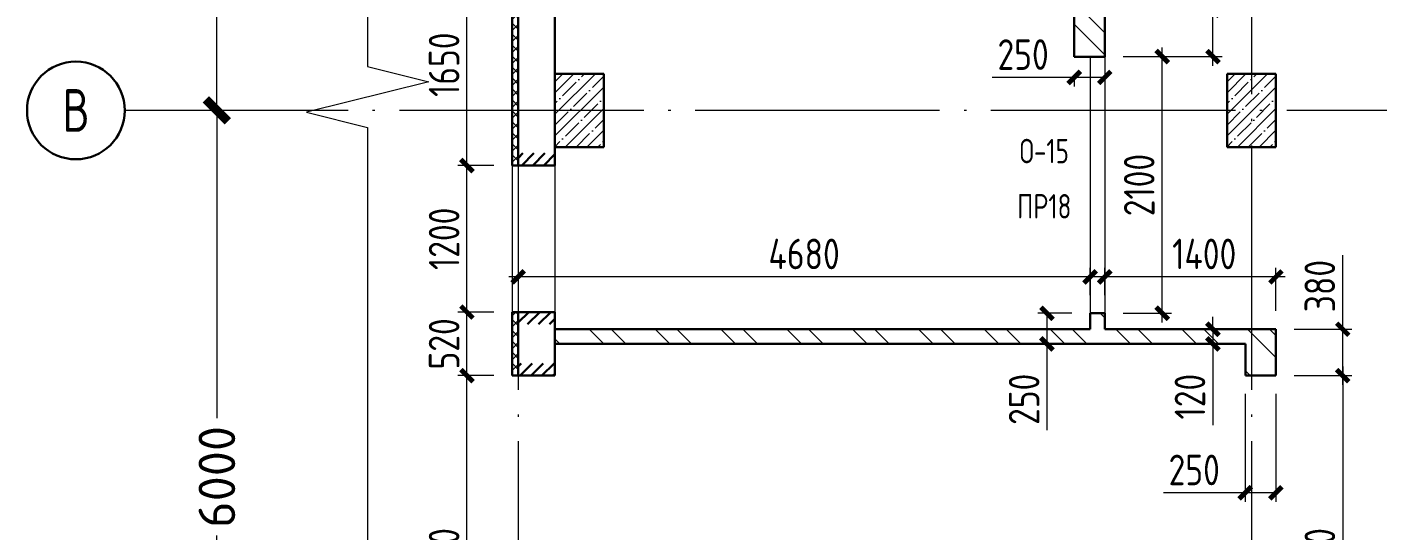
# Model space of a CAD drawing. Extents: x -965262 to 1142518, y -357520 to 71675.
# Drawn here: x 742480 to 753526, y -203295 to -199177 of the extents above; entities that cross this region are included whole.
import ezdxf

# ---------------------------------------------------------------- set-up
doc = ezdxf.new("R2010")
doc.units = 0
doc.header["$LTSCALE"] = 10
doc.linetypes.add('DOTE', pattern=[2.42, 2, -0.2, 0.02, -0.2])
doc.layers.get('0').update_dxf_attribs({"linetype": 'CONTINUOUS', "lineweight": 30})
doc.layers.get('Defpoints').update_dxf_attribs({"linetype": 'CONTINUOUS'})
doc.layers.add('DOTE', color=7, linetype='DOTE', lineweight=9)
doc.styles.add('GOST 2.304', font='isocpeur.ttf', dxfattribs={"width": 0.75, "height": 250})
doc.styles.get("Standard").update_dxf_attribs({"font": 'isocpeur.ttf', "height": 300})
doc.styles.add('ГОСТ 2м', font='isocpeur.ttf', dxfattribs={"width": 0.8, "height": 250})
doc.dimstyles.get("Standard").update_dxf_attribs({"dimscale": 100, "dimtxt": 300, "dimasz": 1.8, "dimexe": 1.8, "dimexo": 0.625, "dimgap": 0.9, "dimtad": 0, "dimdec": 0, "dimzin": 0, "dimdsep": 46, "dimtxsty": 'Standard', "dimblk": 'ARCHTICK', "dimcen": 0.9, "dimclrd": 256, "dimclre": 256, "dimclrt": 256, "dimadec": 0, "dimazin": 0, "dimtfac": 1, "dimtdec": 0, "dimtofl": 0, "dimtmove": 0, "dimatfit": 3, "dimfxl": 1, "dimtolj": 1, "dimtzin": 0, "dimlwd": 15, "dimlwe": 15, "dimarcsym": 0})
doc.dimstyles.new('ГОСТ 2м', dxfattribs={"dimtxt": 250, "dimasz": 100, "dimexe": 75, "dimexo": 150, "dimgap": 62.5, "dimtad": 1, "dimdec": 0, "dimtxsty": 'ГОСТ 2м', "dimblk": 'ARCHTICK', "dimcen": 150, "dimdle": 75, "dimclrd": 256, "dimclre": 256, "dimclrt": 256, "dimadec": 0, "dimazin": 0, "dimtfac": 1, "dimtdec": 0, "dimtmove": 0, "dimatfit": 3, "dimldrblk": 'OBLIQUE', "dimfxl": 1, "dimlwd": 15, "dimlwe": 15, "dimarcsym": 0})
pattern_1 = [(45, (707080.014, -166839.24), (-44.90128, 44.90128), [])]

# ---------------------------------------------------------------- blocks, each defined once
blk = doc.blocks.new('_ArchTick')
at = {"color": 0, "linetype": 'ByBlock', "lineweight": 0, "const_width": 0.4}
blk.add_lwpolyline([(-0.5, -0.5), (0.5, 0.5)], dxfattribs=at)
blk = doc.blocks.new('*D992')
at = {"lineweight": 15, "transparency": 16777216}
for p, q in [((752184, -201651), (752184, -201551)), ((752034, -201651), (752109, -201651)), ((752184, -201651), (752184, -201771)), ((752034, -201771), (752109, -201771)), ((752184, -201771), (752184, -202436))]:
    blk.add_line(p, q, dxfattribs=at)
at = {"layer": 'Defpoints', "color": 0, "lineweight": 15, "transparency": 16777216}
for p in [(752184, -201651), (752184, -201771), (752184, -201771)]:
    blk.add_point(p, dxfattribs=at)
at = {"lineweight": 15, "transparency": 16777216, "xscale": 100, "yscale": 100, "zscale": 100}
for p, rotation in [((752184, -201651), 270), ((752184, -201771), 90)]:
    blk.add_blockref('_ArchTick', p, dxfattribs=dict(at, rotation=rotation))
at = {"lineweight": 15, "transparency": 16777216, "insert": (751996, -202203), "char_height": 250, "attachment_point": 5, "rotation": 90, "style": 'ГОСТ 2м'}
blk.add_mtext('120', dxfattribs=at)
blk = doc.blocks.new('_Oblique')
at = {"color": 0, "linetype": 'ByBlock', "lineweight": -2}
blk.add_line((-0.5, -0.5), (0.5, 0.5), dxfattribs=at)
blk = doc.blocks.new('*D988')
at = {"lineweight": 15, "transparency": 16777216}
for p, q in [((752449, -202181), (752449, -203065)), ((752699, -202181), (752699, -203065)), ((752449, -202990), (751779, -202990)), ((752699, -202990), (752374, -202990))]:
    blk.add_line(p, q, dxfattribs=at)
at = {"layer": 'Defpoints', "color": 0, "lineweight": 15, "transparency": 16777216}
for p in [(752449, -202031, -3260), (752699, -202031, -3260), (752699, -202990)]:
    blk.add_point(p, dxfattribs=at)
at = {"lineweight": 15, "transparency": 16777216, "xscale": 100, "yscale": 100, "zscale": 100, "rotation": 180}
blk.add_blockref('_ArchTick', (752449, -202990), dxfattribs=at)
at = {"lineweight": 15, "transparency": 16777216, "xscale": 100, "yscale": 100, "zscale": 100}
blk.add_blockref('_ArchTick', (752699, -202990), dxfattribs=at)
at = {"lineweight": 15, "transparency": 16777216, "insert": (752031, -202803), "char_height": 250, "attachment_point": 5, "style": 'ГОСТ 2м'}
blk.add_mtext('250', dxfattribs=at)
blk = doc.blocks.new('*D989')
at = {"lineweight": 15, "transparency": 16777216}
for p, q in [((753246, -201651), (753246, -201046)), ((752849, -201651), (753321, -201651)), ((753246, -202106), (753246, -201651)), ((752849, -202031), (753321, -202031))]:
    blk.add_line(p, q, dxfattribs=at)
at = {"layer": 'Defpoints', "color": 0, "lineweight": 15, "transparency": 16777216}
for p in [(752699, -201651, -3260), (753246, -201651), (752699, -202031, -3260)]:
    blk.add_point(p, dxfattribs=at)
at = {"lineweight": 15, "transparency": 16777216, "xscale": 100, "yscale": 100, "zscale": 100}
for p, rotation in [((753246, -201651), 90), ((753246, -202031), 270)]:
    blk.add_blockref('_ArchTick', p, dxfattribs=dict(at, rotation=rotation))
at = {"lineweight": 15, "transparency": 16777216, "insert": (753059, -201298), "char_height": 250, "attachment_point": 5, "rotation": 90, "style": 'ГОСТ 2м'}
blk.add_mtext('380', dxfattribs=at)
blk = doc.blocks.new('*D991')
at = {"lineweight": 15, "transparency": 16777216}
for p, q in [((746499, -201073), (746499, -201148)), ((751179, -201371), (751179, -201148)), ((751254, -201223), (746424, -201223))]:
    blk.add_line(p, q, dxfattribs=at)
at = {"layer": 'Defpoints', "color": 0, "lineweight": 15, "transparency": 16777216}
for p in [(746499, -201223), (746499, -201223), (751179, -201521, -3260)]:
    blk.add_point(p, dxfattribs=at)
at = {"lineweight": 15, "transparency": 16777216, "xscale": 100, "yscale": 100, "zscale": 100, "rotation": 180}
blk.add_blockref('_ArchTick', (746499, -201223), dxfattribs=at)
at = {"lineweight": 15, "transparency": 16777216, "xscale": 100, "yscale": 100, "zscale": 100}
blk.add_blockref('_ArchTick', (751179, -201223), dxfattribs=at)
at = {"lineweight": 15, "transparency": 16777216, "insert": (748839, -201035), "char_height": 250, "attachment_point": 5, "style": 'ГОСТ 2м'}
blk.add_mtext('4680', dxfattribs=at)
blk = doc.blocks.new('*D993')
at = {"lineweight": 15, "transparency": 16777216}
for p, q in [((751769, -201596), (751769, -199345)), ((751449, -199420), (751844, -199420)), ((751449, -201521), (751844, -201521))]:
    blk.add_line(p, q, dxfattribs=at)
at = {"layer": 'Defpoints', "color": 0, "lineweight": 15, "transparency": 16777216}
for p in [(751299, -199420, -3260), (751769, -199420), (751299, -201521, -3260)]:
    blk.add_point(p, dxfattribs=at)
at = {"lineweight": 15, "transparency": 16777216, "xscale": 100, "yscale": 100, "zscale": 100}
for p, rotation in [((751769, -199420), 90), ((751769, -201521), 270)]:
    blk.add_blockref('_ArchTick', p, dxfattribs=dict(at, rotation=rotation))
at = {"lineweight": 15, "transparency": 16777216, "insert": (751581, -200471), "char_height": 250, "attachment_point": 5, "rotation": 90, "style": 'ГОСТ 2м'}
blk.add_mtext('2100', dxfattribs=at)
blk = doc.blocks.new('*D980')
at = {"lineweight": 15, "transparency": 16777216}
for p, q in [((753055, -202031), (753321, -202031)), ((753246, -201956), (753246, -205116)), ((752849, -205041), (753321, -205041))]:
    blk.add_line(p, q, dxfattribs=at)
at = {"layer": 'Defpoints', "color": 0, "lineweight": 15, "transparency": 16777216}
for p in [(752905, -202031, -30), (752699, -205041, -3260), (753246, -205041)]:
    blk.add_point(p, dxfattribs=at)
at = {"lineweight": 15, "transparency": 16777216, "xscale": 100, "yscale": 100, "zscale": 100}
for p, rotation in [((753246, -202031), 90), ((753246, -205041), 270)]:
    blk.add_blockref('_ArchTick', p, dxfattribs=dict(at, rotation=rotation))
at = {"lineweight": 15, "transparency": 16777216, "insert": (753059, -203536), "char_height": 250, "attachment_point": 5, "rotation": 90, "style": 'ГОСТ 2м'}
blk.add_mtext('3010', dxfattribs=at)
blk = doc.blocks.new('*D990')
at = {"lineweight": 15, "transparency": 16777216}
for p, q in [((751299, -201371), (751299, -201148)), ((752699, -201501), (752699, -201148)), ((752774, -201223), (751224, -201223))]:
    blk.add_line(p, q, dxfattribs=at)
at = {"layer": 'Defpoints', "color": 0, "lineweight": 15, "transparency": 16777216}
for p in [(751299, -201223), (751299, -201521, -3230), (752699, -201651, -3260)]:
    blk.add_point(p, dxfattribs=at)
at = {"lineweight": 15, "transparency": 16777216, "xscale": 100, "yscale": 100, "zscale": 100, "rotation": 180}
blk.add_blockref('_ArchTick', (751299, -201223), dxfattribs=at)
at = {"lineweight": 15, "transparency": 16777216, "xscale": 100, "yscale": 100, "zscale": 100}
blk.add_blockref('_ArchTick', (752699, -201223), dxfattribs=at)
at = {"lineweight": 15, "transparency": 16777216, "insert": (752113, -201035), "char_height": 250, "attachment_point": 5, "style": 'ГОСТ 2м'}
blk.add_mtext('1400', dxfattribs=at)
blk = doc.blocks.new('*D1042')
at = {"lineweight": 15, "transparency": 16777216}
for p, q in [((751049, -199590), (750378, -199590)), ((751299, -199590), (750974, -199590)), ((751049, -199573), (751049, -199665)), ((751299, -199573), (751299, -199665))]:
    blk.add_line(p, q, dxfattribs=at)
at = {"layer": 'Defpoints', "color": 0, "lineweight": 15, "transparency": 16777216}
for p in [(751049, -199423, -3260), (751299, -199423, -3260), (751299, -199590)]:
    blk.add_point(p, dxfattribs=at)
at = {"lineweight": 15, "transparency": 16777216, "xscale": 100, "yscale": 100, "zscale": 100, "rotation": 180}
blk.add_blockref('_ArchTick', (751049, -199590), dxfattribs=at)
at = {"lineweight": 15, "transparency": 16777216, "xscale": 100, "yscale": 100, "zscale": 100}
blk.add_blockref('_ArchTick', (751299, -199590), dxfattribs=at)
at = {"lineweight": 15, "transparency": 16777216, "insert": (750631, -199403), "char_height": 250, "attachment_point": 5, "style": 'ГОСТ 2м'}
blk.add_mtext('250', dxfattribs=at)
blk = doc.blocks.new('*D1043')
at = {"lineweight": 15, "transparency": 16777216}
for p, q in [((751029, -201521), (750751, -201521)), ((750826, -201521), (750826, -201846)), ((750826, -201771), (750826, -202478)), ((750976, -201771), (750901, -201771))]:
    blk.add_line(p, q, dxfattribs=at)
at = {"layer": 'Defpoints', "color": 0, "lineweight": 15, "transparency": 16777216}
for p in [(750826, -201521), (751179, -201521, -3260), (750826, -201771)]:
    blk.add_point(p, dxfattribs=at)
at = {"lineweight": 15, "transparency": 16777216, "xscale": 100, "yscale": 100, "zscale": 100}
for p, rotation in [((750826, -201521), 90), ((750826, -201771), 270)]:
    blk.add_blockref('_ArchTick', p, dxfattribs=dict(at, rotation=rotation))
at = {"lineweight": 15, "transparency": 16777216, "insert": (750639, -202225), "char_height": 250, "attachment_point": 5, "rotation": 90, "style": 'ГОСТ 2м'}
blk.add_mtext('250', dxfattribs=at)
blk = doc.blocks.new('*D1044')
at = {"lineweight": 15, "transparency": 16777216}
for p, q in [((752184, -199040), (752184, -198370)), ((751449, -199040), (752259, -199040)), ((752184, -199495), (752184, -199040)), ((751449, -199420), (752259, -199420))]:
    blk.add_line(p, q, dxfattribs=at)
at = {"layer": 'Defpoints', "color": 0, "lineweight": 15, "transparency": 16777216}
for p in [(751299, -199040, -3260), (752184, -199040), (751299, -199420, -3260)]:
    blk.add_point(p, dxfattribs=at)
at = {"lineweight": 15, "transparency": 16777216, "xscale": 100, "yscale": 100, "zscale": 100}
for p, rotation in [((752184, -199040), 90), ((752184, -199420), 270)]:
    blk.add_blockref('_ArchTick', p, dxfattribs=dict(at, rotation=rotation))
at = {"lineweight": 15, "transparency": 16777216, "insert": (751996, -198622), "char_height": 250, "attachment_point": 5, "rotation": 90, "style": 'ГОСТ 2м'}
blk.add_mtext('380', dxfattribs=at)
blk = doc.blocks.new('*D978')
at = {"lineweight": 15, "transparency": 16777216}
for p, q in [((746299, -202031), (746005, -202031)), ((746080, -205116), (746080, -201956)), ((746299, -205041), (746005, -205041))]:
    blk.add_line(p, q, dxfattribs=at)
at = {"layer": 'Defpoints', "color": 0, "lineweight": 15, "transparency": 16777216}
for p in [(746080, -202031), (746449, -202031, -3290), (746449, -205041, -3290)]:
    blk.add_point(p, dxfattribs=at)
at = {"lineweight": 15, "transparency": 16777216, "xscale": 100, "yscale": 100, "zscale": 100}
for p, rotation in [((746080, -202031), 90), ((746080, -205041), 270)]:
    blk.add_blockref('_ArchTick', p, dxfattribs=dict(at, rotation=rotation))
at = {"lineweight": 15, "transparency": 16777216, "insert": (745893, -203536), "char_height": 250, "attachment_point": 5, "rotation": 90, "style": 'ГОСТ 2м'}
blk.add_mtext('3010', dxfattribs=at)
blk = doc.blocks.new('*D959')
at = {"lineweight": 15, "transparency": 16777216}
for p, q in [((746080, -202106), (746080, -201436)), ((746299, -201511), (746005, -201511)), ((746299, -202031), (746005, -202031))]:
    blk.add_line(p, q, dxfattribs=at)
at = {"layer": 'Defpoints', "color": 0, "lineweight": 15, "transparency": 16777216}
for p in [(746080, -201511), (746449, -201511, -3290), (746449, -202031, -3290)]:
    blk.add_point(p, dxfattribs=at)
at = {"lineweight": 15, "transparency": 16777216, "xscale": 100, "yscale": 100, "zscale": 100}
for p, rotation in [((746080, -201511), 90), ((746080, -202031), 270)]:
    blk.add_blockref('_ArchTick', p, dxfattribs=dict(at, rotation=rotation))
at = {"lineweight": 15, "transparency": 16777216, "insert": (745893, -201771), "char_height": 250, "attachment_point": 5, "rotation": 90, "style": 'ГОСТ 2м'}
blk.add_mtext('520', dxfattribs=at)
blk = doc.blocks.new('*D960')
at = {"lineweight": 15, "transparency": 16777216}
for p, q in [((746080, -201586), (746080, -200236)), ((746299, -200311), (746005, -200311)), ((746299, -201511), (746005, -201511))]:
    blk.add_line(p, q, dxfattribs=at)
at = {"layer": 'Defpoints', "color": 0, "lineweight": 15, "transparency": 16777216}
for p in [(746080, -200311), (746449, -200311, -3290), (746449, -201511, -3290)]:
    blk.add_point(p, dxfattribs=at)
at = {"lineweight": 15, "transparency": 16777216, "xscale": 100, "yscale": 100, "zscale": 100}
for p, rotation in [((746080, -200311), 90), ((746080, -201511), 270)]:
    blk.add_blockref('_ArchTick', p, dxfattribs=dict(at, rotation=rotation))
at = {"lineweight": 15, "transparency": 16777216, "insert": (745893, -200911), "char_height": 250, "attachment_point": 5, "rotation": 90, "style": 'ГОСТ 2м'}
blk.add_mtext('1200', dxfattribs=at)
blk = doc.blocks.new('*D961')
at = {"lineweight": 15, "transparency": 16777216}
for p, q in [((746080, -200386), (746080, -198586)), ((746299, -198661), (746005, -198661)), ((746299, -200311), (746005, -200311))]:
    blk.add_line(p, q, dxfattribs=at)
at = {"layer": 'Defpoints', "color": 0, "lineweight": 15, "transparency": 16777216}
for p in [(746080, -198661), (746449, -198661, -3290), (746449, -200311, -3290)]:
    blk.add_point(p, dxfattribs=at)
at = {"lineweight": 15, "transparency": 16777216, "xscale": 100, "yscale": 100, "zscale": 100}
for p, rotation in [((746080, -198661), 90), ((746080, -200311), 270)]:
    blk.add_blockref('_ArchTick', p, dxfattribs=dict(at, rotation=rotation))
at = {"lineweight": 15, "transparency": 16777216, "insert": (745893, -199486), "char_height": 250, "attachment_point": 5, "rotation": 90, "style": 'ГОСТ 2м'}
blk.add_mtext('1650', dxfattribs=at)
blk = doc.blocks.new('*D1072')
at = {"lineweight": 15, "transparency": 16777216}
for p, q in [((743972, -199860), (743854, -199860)), ((744034, -199860), (744034, -202380)), ((744034, -205860), (744034, -203340)), ((743972, -205860), (743854, -205860))]:
    blk.add_line(p, q, dxfattribs=at)
at = {"layer": 'Defpoints', "color": 0, "lineweight": 15, "transparency": 16777216}
for p in [(744034, -199860), (744034, -199860), (744034, -205860, 1451)]:
    blk.add_point(p, dxfattribs=at)
at = {"lineweight": 15, "transparency": 16777216, "xscale": 180, "yscale": 180, "zscale": 180}
for p, rotation in [((744034, -199860), 90), ((744034, -205860), 270)]:
    blk.add_blockref('_ArchTick', p, dxfattribs=dict(at, rotation=rotation))
at = {"lineweight": 15, "transparency": 16777216, "insert": (744034, -202860), "char_height": 300, "attachment_point": 5, "rotation": 90}
blk.add_mtext('\\A1;6000', dxfattribs=at)
blk = doc.blocks.new('*D1073')
at = {"lineweight": 15, "transparency": 16777216}
for p, q in [((743972, -193860), (743854, -193860)), ((744034, -193860), (744034, -196380)), ((744034, -199860), (744034, -197340)), ((743972, -199860), (743854, -199860))]:
    blk.add_line(p, q, dxfattribs=at)
at = {"layer": 'Defpoints', "color": 0, "lineweight": 15, "transparency": 16777216}
for p in [(744034, -193860), (744034, -193860), (744034, -199860, 1451)]:
    blk.add_point(p, dxfattribs=at)
at = {"lineweight": 15, "transparency": 16777216, "xscale": 180, "yscale": 180, "zscale": 180}
for p, rotation in [((744034, -193860), 90), ((744034, -199860), 270)]:
    blk.add_blockref('_ArchTick', p, dxfattribs=dict(at, rotation=rotation))
at = {"lineweight": 15, "transparency": 16777216, "insert": (744034, -196860), "char_height": 300, "attachment_point": 5, "rotation": 90}
blk.add_mtext('\\A1;6000', dxfattribs=at)

msp = doc.modelspace()

# ---------------------------------------------------------------- hatches: boundary and pattern name
at = {"lineweight": 15}
h = msp.add_hatch(dxfattribs=at)
h.set_pattern_fill('ANSI37', color=256, scale=20, angle=90)
h.set_pattern_definition([(135, (631801.75, -298946.64), (-44.90128, -44.90128), []), (225, (631801.75, -298946.64), (44.90128, -44.90128), [])])
h.paths.add_polyline_path([(746499.4, -210360.5), (746449.4, -210360.5), (746449.4, -212210.7), (747999.4, -212210.7), (748000.2, -212160.7), (746499.4, -212160.7)])
h.paths.add_polyline_path([(746499.4, -205040.7), (746449.4, -205040.7), (746449.4, -207360.5), (746499.4, -207360.5)])
h.paths.add_polyline_path([(746499.4, -201510.7), (746449.4, -201510.7), (746449.4, -202030.7), (746499.4, -202030.7)])
h.paths.add_polyline_path([(746499.4, -198660.7), (746449.4, -198660.7), (746449.4, -200310.7), (746499.4, -200310.7)])
h.paths.add_polyline_path([(746499.4, -195810.7), (746449.4, -195810.7), (746449.4, -197460.7), (746499.4, -197460.7)])
h.paths.add_polyline_path([(746499.4, -192960.7), (746449.4, -192960.7), (746449.4, -194610.7), (746499.4, -194610.7)])
h.paths.add_polyline_path([(746499.4, -190110.7), (746449.4, -190110.7), (746449.4, -191760.7), (746499.4, -191760.7)])
h.paths.add_polyline_path([(746499.4, -187560.7), (747999.6, -187560.7), (747999.6, -187510.7), (746449.4, -187510.7), (746449.4, -188910.7), (746499.4, -188910.7)])
h.paths.add_polyline_path([(753999.6, -187510.7), (750999.6, -187510.7), (750999.6, -187560.7), (753999.6, -187560.7)])
h.paths.add_polyline_path([(759999.6, -187510.7), (756999.6, -187510.7), (756999.6, -187560.7), (759999.6, -187560.7)])
h.paths.add_polyline_path([(765999.6, -187510.7), (762999.6, -187510.7), (762999.6, -187560.7), (765999.6, -187560.7)])
h.paths.add_polyline_path([(771999.6, -187510.7), (768999.6, -187510.7), (768999.6, -187560.7), (771999.6, -187560.7)])
h.paths.add_polyline_path([(776064.4, -187510.7), (774999.6, -187510.7), (774999.6, -187560.7), (776064.4, -187560.7)])
h.paths.add_polyline_path([(783629.4, -212410.7), (782499.4, -212410.7), (782499.4, -212160.7), (780998.6, -212160.7), (780998.6, -212210.7), (782449.4, -212210.7), (782449.4, -212460.7), (783629.4, -212460.7)])
h.paths.add_polyline_path([(777999.4, -212160.7), (774999.4, -212160.7), (774999.4, -212210.7), (777999.4, -212210.7)])
h.paths.add_polyline_path([(771999.4, -212160.7), (768999.4, -212160.7), (768999.4, -212210.7), (771999.4, -212210.7)])
h.paths.add_polyline_path([(765999.4, -212160.7), (762999.4, -212160.7), (762999.4, -212210.7), (765999.4, -212210.7)])
h.paths.add_polyline_path([(759999.4, -212160.7), (756998.6, -212160.7), (756998.6, -212210.7), (759999.4, -212210.7)])
h.paths.add_polyline_path([(753999.4, -212160.7), (750998.6, -212160.7), (750998.6, -212210.7), (753999.4, -212210.7)])
h = msp.add_hatch(dxfattribs=at)
h.set_pattern_fill('ANSI32', color=1, scale=40, angle=90)
h.set_pattern_definition([(135, (777932.76, -209334.85), (-269.4077, -269.4077), []), (135, (777932.76, -209155.24), (-269.4077, -269.4077), [])])
h.paths.add_polyline_path([(778019.4, -209330.7), (777899.4, -209330.7), (777899.4, -209340.7), (778019.4, -209340.7)], flags=17)
h.paths.add_polyline_path([(752699.4, -201650.7), (751299, -201650.7), (751299, -201520.7), (751179, -201520.7), (751179, -201650.7), (746799.4, -201650.7), (746799.4, -201770.7), (752449.4, -201770.7), (752449.4, -202030.7), (752699.4, -202030.7)], flags=17)
h.paths.add_polyline_path([(752699.4, -201650.7), (751299.4, -201650.7), (751299.4, -201520.7), (751179.4, -201520.7), (751179.4, -201650.7), (746799.4, -201650.7), (746799.4, -201770.7), (752449.4, -201770.7), (752449.4, -202030.7), (752699.4, -202030.7)], flags=16)
h.paths.add_polyline_path([(773689.4, -198260.7), (773559.4, -198260.7), (773559.4, -198390.7), (773689.4, -198390.7)], flags=17)
h.paths.add_polyline_path([(773689.4, -198260.7), (773559.4, -198260.7), (773559.4, -198390.7), (773689.4, -198390.7)], flags=16)
h.paths.add_polyline_path([(778019.4, -209340.7), (777899.4, -209340.7), (777899.4, -209630.7), (778019.4, -209630.7)], flags=17)
h.paths.add_polyline_path([(747199.4, -193680.6), (747199.4, -193560.7), (749749, -193560.7), (749749, -193680.7), (749619, -193680.7), (749619, -194730.6), (749499, -194730.6), (749499, -193680.7), (747199.4, -193680.7)])
h.paths.add_polyline_path([(751179, -193810.7), (751179, -193680.7), (750659, -193680.7), (750659, -193560.7), (751179, -193560.7), (751179, -189760.7), (751299, -189763.3), (751299, -189890.7), (751429, -189890.7), (751429, -190010.7), (751299, -190010.7), (751298.9, -193810.7), (751179, -193810.7)])
h.paths.add_polyline_path([(751179, -194730.6), (751179, -194350.7), (751299, -194350.7), (751299, -194730.6)])
h.paths.add_polyline_path([(751179, -196020.4), (751179, -195640.6), (751299, -195640.6), (751299, -196020.4), (751179, -196020.4)])
h.paths.add_polyline_path([(746799.4, -196810.7), (746799.4, -196690.7), (749499, -196690.7), (749499, -195640.6), (749619, -195640.6), (749619, -196690.5), (749749, -196690.7), (749749, -196810.6), (746799.4, -196810.6)])
h.paths.add_polyline_path([(751179, -196940.6), (751179, -196810.6), (750659.2, -196810.6), (750659.2, -196690.6), (751179, -196690.6), (751179, -196560.4), (751299, -196560.4), (751299, -196940.6), (751179, -196940.6)])
h.paths.add_polyline_path([(751049, -199420.5), (751049, -199040.5), (751299, -199040.5), (751299, -199420.5)])
h.paths.add_polyline_path([(746799.4, -201770.7), (746799.4, -201650.7), (751179.8, -201650.7), (751179.8, -201520.7), (751299, -201520.4), (751299.9, -201650.7), (752699.4, -201650.7), (752699.4, -202030.7), (752449.4, -202030.7), (752449.4, -201770.7), (746799.4, -201770.7)])
h.paths.add_polyline_path([(747199, -205760.7), (747199.4, -205640.7), (752299.4, -205640.7), (752299.4, -205760.7), (747199.4, -205760.7)])
h.paths.add_polyline_path([(752449.4, -205560.7), (752449.4, -205040.7), (752699.4, -205040.7), (752699.4, -205560.7)])
h.paths.add_polyline_path([(751179, -188560.7), (751179, -187860.7), (751299, -187860.7), (751299, -188560.7)])
h.paths.add_polyline_path([(752339, -190010.7), (752339, -189890.7), (752754.5, -189890.7), (752754.5, -190010.7)])
h.paths.add_polyline_path([(755244.5, -190010.7), (755244.5, -189890.7), (755751.9, -189890.7), (755754.4, -190010.7)])
h.paths.add_polyline_path([(758244.5, -190010.7), (758244.5, -189890.7), (758754.4, -189890.7), (758754.4, -190010.7)])
h.paths.add_polyline_path([(761244.5, -190010.7), (761244.5, -189890.7), (761754.4, -189890.7), (761754.4, -190010.7)])
h.paths.add_polyline_path([(764244.5, -190010.7), (764244.5, -189890.7), (764754.4, -189890.7), (764754.4, -190010.7)])
h.paths.add_polyline_path([(767244.5, -190010.7), (767244.5, -189890.7), (767754.4, -189890.7), (767754.4, -190010.7)])
h.paths.add_polyline_path([(770244.5, -190010.7), (770244.5, -189890.7), (770754.4, -189890.7), (770754.4, -190010.7)])
h.paths.add_polyline_path([(773309.4, -190010.7), (773309.4, -189890.7), (773689.4, -189890.7), (773689.4, -190010.7), (773559.4, -190010.7), (773559.4, -190270.7), (773439.4, -190270.7), (773439.4, -190010.7)])
h.paths.add_polyline_path([(776244.5, -190010.7), (776244.5, -189890.7), (776754.4, -189890.7), (776754.4, -190010.7)])
h.paths.add_polyline_path([(779309.4, -190010.7), (779309.4, -189890.7), (782499.4, -189890.7), (782499.4, -190010.7)])
h.paths.add_polyline_path([(773439.4, -192765.7), (773439.4, -192385.7), (773689.4, -192385.7), (773689.4, -192765.7)])
h.paths.add_polyline_path([(773439.4, -195260.7), (773439.4, -194880.7), (773689.4, -194880.7), (773689.4, -195260.7)])
h.paths.add_polyline_path([(773439.4, -198640.7), (773439.4, -198260.7), (773689.4, -198260.7), (773689.4, -198510.7), (773559.4, -198510.7), (773559.4, -198640.7)])
h.paths.add_polyline_path([(774739.4, -198510.7), (774739.4, -198390.7), (775119.4, -198390.7), (775119.4, -198510.7)])
h.paths.add_polyline_path([(776169.4, -198510.7), (776169.4, -198390.7), (776419.4, -198390.7), (776419.4, -199560.7), (776299.4, -199560.7), (776299.4, -198510.7)])
h.paths.add_polyline_path([(776699.4, -200160.7), (776699.4, -200040.7), (781799.4, -200040.7), (781799.4, -200160.7)])
h.paths.add_polyline_path([(782199.4, -200160.7), (782199.4, -200040.7), (782499.4, -200040.7), (782499.4, -200160.7)])
h.paths.add_polyline_path([(776169.4, -203500.7), (776169.4, -203380.7), (776299.4, -203380.7), (776299.4, -202225.7), (776419.4, -202225.7), (776419.4, -203380.7), (782499.4, -203380.7), (782499.4, -203500.7)])
h.paths.add_polyline_path([(776299.4, -201315.7), (776299.4, -200160.7), (776419.4, -200160.7), (776419.4, -201315.7)])
h.paths.add_polyline_path([(773439.4, -201135.7), (773439.4, -200755.7), (773689.4, -200755.7), (773689.4, -201135.7)])
h.paths.add_polyline_path([(773439.4, -203500.7), (773439.4, -203250.7), (773559.4, -203250.7), (773559.4, -203380.7), (775259.4, -203380.7), (775259.4, -203500.7)])
h.paths.add_polyline_path([(782199.4, -205680.7), (782199.4, -205560.7), (782499.4, -205560.7), (782499.4, -205680.7), (782199.4, -205680.7)])
h.paths.add_polyline_path([(782199.4, -206160.7), (782199.4, -206040.6), (782499.4, -206040.6), (782499.4, -206160.6), (782199.4, -206160.7)])
h.paths.add_polyline_path([(777899.4, -209630.7), (777899.4, -206320.7), (780599.4, -206320.7), (780599.4, -207540.7), (782499.4, -207540.7), (782499.4, -207660.7), (780479.4, -207660.7), (780479.4, -206440.7), (778019.4, -206440.7), (778019.4, -209630.7)])
h.paths.add_polyline_path([(775919, -210790.7), (775919, -210670.7), (777899.4, -210670.7), (777899.4, -210540.7), (778019.4, -210540.7), (778019.4, -210790.7), (775919, -210790.7)])
h.paths.add_polyline_path([(775799, -211860.7), (775799, -211050.7), (775919, -211050.7), (775919, -211860.7)])
h.paths.add_polyline_path([(751179.8, -201650.7), (751179.4, -201650.7), (751179.4, -201520.7), (751179.8, -201520.7)], flags=16)
h.paths.add_polyline_path([(751299.9, -201650.7), (751299.4, -201650.7), (751299.4, -201520.7), (751299.9, -201520.7)], flags=16)
h = msp.add_hatch(dxfattribs=at)
h.set_pattern_fill('ANSI35', color=256, scale=500, style=0)
h.set_pattern_definition([(45, (705099.43, -77012.94), (-88.38835, 88.38835), []), (45, (705187.82, -77012.94), (-88.38835, 88.38835), [156.25, -31.25, 0, -31.25])])
h.paths.add_polyline_path([(747199.4, -199560.7), (746799.4, -199560.7), (746799.4, -200160.7), (747199.4, -200160.7)])
h = msp.add_hatch(dxfattribs=at)
h.set_pattern_fill('ANSI35', color=256, scale=500, style=0)
h.set_pattern_definition([(45, (710599.43, -77012.94), (-88.38835, 88.38835), []), (45, (710687.82, -77012.94), (-88.38835, 88.38835), [156.25, -31.25, 0, -31.25])])
h.paths.add_polyline_path([(752699.4, -199560.7), (752299.4, -199560.7), (752299.4, -200160.7), (752699.4, -200160.7)])
h = msp.add_hatch()
h.set_pattern_fill('ANSI31', color=3, scale=20)
h.set_pattern_definition(pattern_1)
h.paths.add_polyline_path([(746499.4, -200210.7), (746799.4, -200210.7), (746799.4, -200310.7), (746499.4, -200310.7)])
h = msp.add_hatch()
h.set_pattern_fill('ANSI31', color=3, scale=20)
h.set_pattern_definition(pattern_1)
h.paths.add_polyline_path([(746499.4, -201510.7), (746799.4, -201510.7), (746799.4, -201610.7), (746499.4, -201610.7)])
h = msp.add_hatch()
h.set_pattern_fill('ANSI31', color=3, scale=20)
h.set_pattern_definition(pattern_1)
h.paths.add_polyline_path([(746499.4, -201930.7), (746799.4, -201930.7), (746799.4, -202030.7), (746499.4, -202030.7)])

# ---------------------------------------------------------------- linework, layer by layer
for p, q in [((746449.4, -198660.7, 7963.3), (746449.4, -200310.7, 7963.3)), ((746499.4, -198660.7, 7963.3), (746499.4, -200310.7, 7963.3)), ((746799.4, -198660.7, 7963.3), (746799.4, -200310.7, 7963.3)), ((746799.4, -199560.7, 7993.3), (746799.4, -200160.7, 7993.3)), ((747199.4, -199560.7, 7993.3), (746799.4, -199560.7, 7993.3)), ((747199.4, -200160.7, 7993.3), (747199.4, -199560.7, 7993.3)), ((752299.4, -199560.7, 7993.3), (752299.4, -200160.7, 7993.3)), ((752699.4, -199560.7, 7993.3), (752299.4, -199560.7, 7993.3)), ((752699.4, -200160.7, 7993.3), (752699.4, -199560.7, 7993.3)), ((746799.4, -200160.7, 7993.3), (747199.4, -200160.7, 7993.3)), ((752299.4, -200160.7, 7993.3), (752699.4, -200160.7, 7993.3)), ((746449.4, -200310.7, 7963.3), (746799.4, -200310.7, 7963.3)), ((746449.4, -201510.7, 7963.3), (746449.4, -202030.7, 7963.3)), ((746799.4, -201510.7, 7963.3), (746449.4, -201510.7, 7963.3)), ((746499.4, -201510.7, 7963.3), (746499.4, -202030.7, 7963.3)), ((746799.4, -201510.7, 7963.3), (746799.4, -202030.7, 7963.3)), ((746799.4, -202030.7, 7963.3), (746449.4, -202030.7, 7963.3))]:
    msp.add_line(p, q)
at = {"color": 1, "lineweight": 15}
for p, q in [((751179, -199420.5, 7993.3), (751179, -201520.7, 7993.3)), ((751299, -199420.5, 7993.3), (751299, -201520.7, 7993.3))]:
    msp.add_line(p, q, dxfattribs=at)
at = {"lineweight": 15}
for p, q in [((746449.4, -200310.7, 7963.3), (746449.4, -201510.7, 7963.3)), ((746499.4, -200310.7, 7963.3), (746499.4, -201510.7, 7963.3)), ((746799.4, -200310.7, 7963.3), (746799.4, -201510.7, 7963.3))]:
    msp.add_line(p, q, dxfattribs=at)
at = {"color": 1}
for p, q in [((751179, -201520.7, 7993.3), (751299, -201520.7, 7993.3)), ((751179, -201520.7, 7993.3), (751179, -201650.7, 7963.3)), ((751299, -201520.7, 7993.3), (751299, -201650.7, 7993.3)), ((746799.4, -201770.7, 7963.3), (746799.4, -201650.7, 7963.3)), ((746799.4, -201650.7, 7963.3), (751179, -201650.7, 7963.3)), ((751299, -201650.7, 7993.3), (752699.4, -201650.7, 7963.3)), ((752699.4, -202030.7, 7963.3), (752699.4, -201650.7, 7963.3)), ((746799.4, -201770.7, 7963.3), (752449.4, -201770.7, 7933.3)), ((752449.4, -202030.7, 7963.3), (752449.4, -201770.7, 7963.3)), ((752699.4, -202030.7, 7963.3), (752449.4, -202030.7, 7963.3))]:
    msp.add_line(p, q, dxfattribs=at)
at = {"color": 5, "lineweight": 15, "ltscale": 10, "extrusion": (-1, 6.12323e-17, 0), "elevation": -745267.1}
for points in [[(185628.1, 9801.8), (199500.2, 9801.8)], [(200000.2, 9801.8), (213979, 9801.8)]]:
    msp.add_lwpolyline(points, dxfattribs=at)
at = {"color": 1, "elevation": 7993.3}
msp.add_lwpolyline([(751049, -199420.5), (751299, -199420.5), (751299, -199040.5), (751049, -199040.5)], close=True, dxfattribs=at)
at = {"color": 5, "lineweight": 15, "ltscale": 10, "elevation": 9801.8}
for points in [[(745267.1, -199500.2), (745767.1, -199625.2)], [(745767.1, -199625.2), (744767.1, -199875.2)], [(744767.1, -199875.2), (745267.1, -200000.2)]]:
    msp.add_lwpolyline(points, dxfattribs=at)
at = {"layer": 'DOTE', "ltscale": 100, "extrusion": (0, -1, 0)}
for p, q in [((746499.6, -185628.1, 9801.8), (746499.6, -215054.8, 9801.8)), ((752499.6, -185628.1, 9801.8), (752499.6, -215054.8, 9801.8))]:
    msp.add_line(p, q, dxfattribs=at)
at = {"layer": 'DOTE', "ltscale": 100}
msp.add_line((783827.5, -199860.3, 12148.9), (743280.2, -199860.3, 9797.8), dxfattribs=at)
at = {"layer": 'DOTE', "linetype": 'Continuous', "lineweight": 30}
msp.add_circle((742880.2, -199860.3, 9801.8), 400, dxfattribs=at)

# ---------------------------------------------------------------- texts
at = {"color": 5, "lineweight": 15, "width": 0.75}
msp.add_text('О-15', height=200, dxfattribs=at).set_placement((750602, -200292.8, 13061.6))
at = {"color": 4, "lineweight": 15, "width": 0.75}
msp.add_text('ПР18', height=200, dxfattribs=at).set_placement((750581.5, -200744.9, 11253.1))
at = {"layer": 'DOTE', "linetype": 'Continuous', "lineweight": 30, "ltscale": 100, "insert": (742880.2, -199860.3, 9801.8), "char_height": 350, "width": 800, "attachment_point": 5, "style": 'GOST 2.304'}
msp.add_mtext('В', dxfattribs=at)

# ---------------------------------------------------------------- dimensions: what is measured, and where the dimension line sits
at = {"lineweight": 15}
for base, p1, p2, dimstyle, picture, middle in [((744034.4, -193860.3, 9801.8), (744034.4, -199860.3, 11253.1), (744034.4, -193860.3, 9801.8), 'Standard', '*D1073', (744034.4, -196860.3, 9801.8)), ((751768.9, -199420.5, 11253.1), (751299, -201520.7, 7993.3), (751299, -199420.5, 7993.3), 'ГОСТ 2м', '*D993', (751581.4, -200470.6, 11253.1)), ((744034.4, -199860.3, 9801.8), (744034.4, -205860.3, 11253.1), (744034.4, -199860.3, 9801.8), 'Standard', '*D1072', (744034.4, -202860.3, 9801.8)), ((753246.3, -201650.7, 11223.1), (752699.4, -202030.7, 7963.3), (752699.4, -201650.7, 7963.3), 'ГОСТ 2м', '*D989', (753058.8, -201298.2, 11223.1)), ((752184, -201770.7, 11253.1), (752184, -201650.7, 11253.1), (752184, -201770.7, 11253.1), 'ГОСТ 2м', '*D992', (751996.5, -202203.2, 11253.1)), ((746080.4, -202030.7, 11253.1), (746449.4, -205040.7, 7963.3), (746449.4, -202030.7, 7963.3), 'ГОСТ 2м', '*D978', (745892.9, -203535.7, 11253.1)), ((753246.3, -205040.7, 11253.1), (752905.1, -202030.7, 11223.1), (752699.4, -205040.7, 7993.3), 'ГОСТ 2м', '*D980', (753058.8, -203535.7, 11253.1))]:
    dim = msp.add_linear_dim(base=base, p1=p1, p2=p2, angle=90, dimstyle=dimstyle, dxfattribs=at)
    dim.commit()
    dim.dimension.update_dxf_attribs({"geometry": picture, "text_midpoint": middle})
for base, p1, p2, picture, middle in [((752184, -199040.5, 11253.1), (751299, -199420.5, 7993.3), (751299, -199040.5, 7993.3), '*D1044', (752184, -198622.3, 11253.1)), ((746080.4, -198660.7, 11253.1), (746449.4, -200310.7, 7963.3), (746449.4, -198660.7, 7963.3), '*D961', (746080.4, -199485.7, 11253.1)), ((746080.4, -200310.7, 11253.1), (746449.4, -201510.7, 7963.3), (746449.4, -200310.7, 7963.3), '*D960', (746080.4, -200910.7, 11253.1)), ((746080.4, -201510.7, 11253.1), (746449.4, -202030.7, 7963.3), (746449.4, -201510.7, 7963.3), '*D959', (746080.4, -201770.7, 11253.1)), ((750826.1, -201520.7, 11253.1), (750826.1, -201770.7, 11253.1), (751179.4, -201520.7, 7993.3), '*D1043', (750826.1, -202225.2, 11253.1))]:
    dim = msp.add_linear_dim(base=base, p1=p1, p2=p2, angle=90, dimstyle='ГОСТ 2м', dxfattribs=at)
    dim.commit()
    dim.dimension.update_dxf_attribs({"geometry": picture, "text_midpoint": middle, "dimtype": 160})
dim = msp.add_linear_dim(base=(751299, -199590.4, 11253.1), p1=(751049, -199423, 7993.3), p2=(751299, -199423, 7993.3), text='250', dimstyle='ГОСТ 2м', dxfattribs=at)
dim.commit()
dim.dimension.update_dxf_attribs({"geometry": '*D1042', "text_midpoint": (750630.8, -199590.4, 11253.1), "dimtype": 160})
dim = msp.add_linear_dim(base=(746499.4, -201222.9, 11253.1), p1=(751179, -201520.7, 7993.3), p2=(746499.4, -201222.9, 11253.1), dimstyle='ГОСТ 2м', dxfattribs=at)
dim.commit()
dim.dimension.update_dxf_attribs({"geometry": '*D991', "text_midpoint": (748839.2, -201035.4, 11253.1)})
for base, p1, p2, picture, middle in [((751299, -201222.9, 11223.1), (752699.4, -201650.7, 7963.3), (751299, -201520.7, 7993.3), '*D990', (752112.6, -201222.9, 11223.1)), ((752699.4, -202990, 11223.1), (752449.4, -202030.7, 7963.3), (752699.4, -202030.7, 7963.3), '*D988', (752031.2, -202990, 11223.1))]:
    dim = msp.add_linear_dim(base=base, p1=p1, p2=p2, dimstyle='ГОСТ 2м', dxfattribs=at)
    dim.commit()
    dim.dimension.update_dxf_attribs({"geometry": picture, "text_midpoint": middle, "dimtype": 160})

doc.saveas('drawing.dxf')
